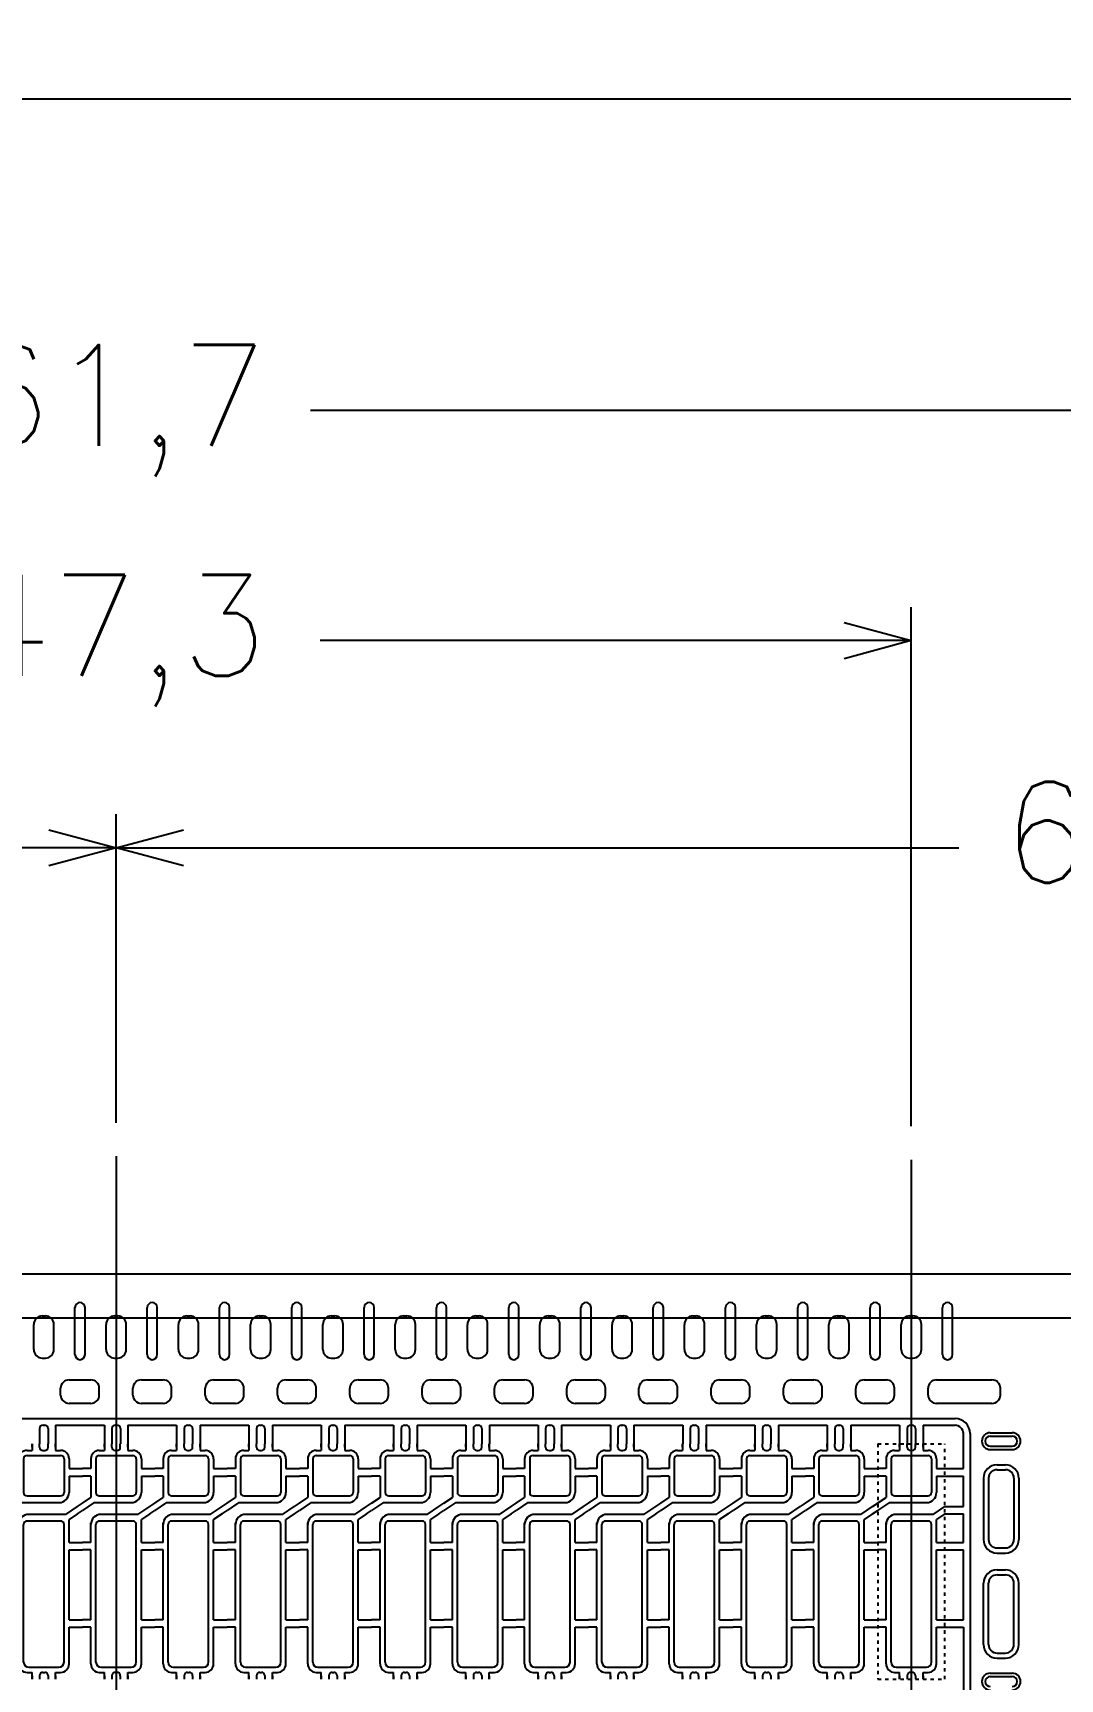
# Model space of a CAD drawing. Header units: millimetres. Extents: x -969 to -640, y 747 to 954.
# Drawn here: x -751.57 to -721.02, y 905.07 to 954.03 of the extents above; entities that cross this region are included whole.
import ezdxf

# ---------------------------------------------------------------- set-up
doc = ezdxf.new("R2010")
doc.units = ezdxf.units.MM
doc.header["$PDMODE"] = 3
doc.header["$PDSIZE"] = -1
for name, pattern in [('CENTER', [10.16, 6.35, -1.27, 1.27, -1.27]), ('DOT2', [0.125, 0, -0.125]), ('HIDDEN', [1.905, 1.27, -0.635])]:
    doc.linetypes.add(name, pattern=pattern)
doc.layers.get('DEFPOINTS').update_dxf_attribs({"color": 10})
for name, color, linetype in [('1', 3, 'Continuous'), ('6', 6, 'Continuous'), ('b etching', 1, 'Continuous'), ('CEN', 8, 'CENTER'), ('DIM', 7, 'Continuous'), ('HID', 1, 'HIDDEN')]:
    doc.layers.add(name, color=color, linetype=linetype)
doc.styles.add('SIMPLEX', font='simplex')
doc.styles.get("Standard").update_dxf_attribs({"font": 'txt.shx', "bigfont": 'chineset.shx'})
doc.dimstyles.new('ISO-25', dxfattribs={"dimtxt": 2.5, "dimasz": 2.5, "dimexe": 1.25, "dimexo": 0.625, "dimtad": 1, "dimtxsty": 'Standard', "dimcen": 2.5, "dimadec": 0, "dimazin": 0, "dimtfac": 1, "dimtmove": 0, "dimatfit": 3, "dimfxl": 1, "dimarcsym": 0})

# ---------------------------------------------------------------- blocks, each defined once
blk = doc.blocks.new('_OPEN30')
at = {"color": 0, "linetype": 'ByBlock'}
for p, q in [((-1, 0.268), (0, 0)), ((0, 0), (-1, -0.268)), ((0, 0), (-1, 0))]:
    blk.add_line(p, q, dxfattribs=at)
blk = doc.blocks.new('*D1')
at = {"layer": 'DEFPOINTS', "color": 0, "transparency": 16777216}
for p in [(-656.549, 952.064), (-903.349, 916.616), (-656.549, 916.616)]:
    blk.add_point(p, dxfattribs=at)
at = {"layer": 'DIM', "color": 0, "lineweight": -2, "transparency": 16777216}
for p, q in [((-903.349, 917.616), (-903.349, 953.064)), ((-656.549, 917.616), (-656.549, 953.064)), ((-901.349, 952.064), (-787.449, 952.064)), ((-658.549, 952.064), (-772.449, 952.064))]:
    blk.add_line(p, q, dxfattribs=at)
at = {"layer": 'DIM', "color": 0, "lineweight": -2, "transparency": 16777216, "xscale": 2, "yscale": 2, "zscale": 2, "rotation": 180}
blk.add_blockref('_OPEN30', (-903.349, 952.064), dxfattribs=at)
at = {"layer": 'DIM', "color": 0, "lineweight": -2, "transparency": 16777216, "xscale": 2, "yscale": 2, "zscale": 2}
blk.add_blockref('_OPEN30', (-656.549, 952.064), dxfattribs=at)
at = {"layer": 'DIM', "color": 0, "transparency": 16777216, "insert": (-779.949, 952.064), "char_height": 3, "attachment_point": 5, "style": 'SIMPLEX'}
blk.add_mtext('246,8', dxfattribs=at)
blk = doc.blocks.new('*D25')
at = {"layer": 'DEFPOINTS', "color": 0, "transparency": 16777216}
for p in [(-725.449, 935.955), (-772.749, 920.516), (-725.449, 920.516)]:
    blk.add_point(p, dxfattribs=at)
at = {"layer": 'DIM', "color": 0, "lineweight": -2, "transparency": 16777216}
for p, q in [((-772.749, 921.516), (-772.749, 936.955)), ((-725.449, 921.516), (-725.449, 936.955)), ((-770.749, 935.955), (-755.17, 935.955)), ((-727.449, 935.955), (-743.027, 935.955))]:
    blk.add_line(p, q, dxfattribs=at)
at = {"layer": 'DIM', "color": 0, "lineweight": -2, "transparency": 16777216, "xscale": 2, "yscale": 2, "zscale": 2, "rotation": 180}
blk.add_blockref('_OPEN30', (-772.749, 935.955), dxfattribs=at)
at = {"layer": 'DIM', "color": 0, "lineweight": -2, "transparency": 16777216, "xscale": 2, "yscale": 2, "zscale": 2}
blk.add_blockref('_OPEN30', (-725.449, 935.955), dxfattribs=at)
at = {"layer": 'DIM', "color": 0, "transparency": 16777216, "insert": (-749.099, 935.955), "char_height": 3, "attachment_point": 5, "style": 'SIMPLEX'}
blk.add_mtext('47,3', dxfattribs=at)
blk = doc.blocks.new('*D29')
at = {"layer": 'DEFPOINTS', "color": 0, "transparency": 16777216}
for p in [(-718.249, 942.797), (-779.949, 920.116), (-718.249, 920.116)]:
    blk.add_point(p, dxfattribs=at)
at = {"layer": 'DIM', "color": 0, "lineweight": -2, "transparency": 16777216}
for p, q in [((-779.949, 921.116), (-779.949, 943.797)), ((-718.249, 921.116), (-718.249, 943.797)), ((-777.949, 942.797), (-754.884, 942.797)), ((-720.249, 942.797), (-743.313, 942.797))]:
    blk.add_line(p, q, dxfattribs=at)
at = {"layer": 'DIM', "color": 0, "lineweight": -2, "transparency": 16777216, "xscale": 2, "yscale": 2, "zscale": 2, "rotation": 180}
blk.add_blockref('_OPEN30', (-779.949, 942.797), dxfattribs=at)
at = {"layer": 'DIM', "color": 0, "lineweight": -2, "transparency": 16777216, "xscale": 2, "yscale": 2, "zscale": 2}
blk.add_blockref('_OPEN30', (-718.249, 942.797), dxfattribs=at)
at = {"layer": 'DIM', "color": 0, "transparency": 16777216, "insert": (-749.099, 942.797), "char_height": 3, "attachment_point": 5, "style": 'SIMPLEX'}
blk.add_mtext('61,7', dxfattribs=at)
blk = doc.blocks.new('*D36')
at = {"layer": 'DEFPOINTS', "color": 0, "transparency": 16777216}
for p in [(-749.099, 929.794), (-810.799, 920.616), (-749.099, 920.616)]:
    blk.add_point(p, dxfattribs=at)
at = {"layer": 'DIM', "color": 0, "lineweight": -2, "transparency": 16777216}
for p, q in [((-810.799, 921.616), (-810.799, 930.794)), ((-749.099, 921.616), (-749.099, 930.794)), ((-808.799, 929.794), (-785.734, 929.794)), ((-751.099, 929.794), (-774.163, 929.794))]:
    blk.add_line(p, q, dxfattribs=at)
at = {"layer": 'DIM', "color": 0, "lineweight": -2, "transparency": 16777216, "xscale": 2, "yscale": 2, "zscale": 2, "rotation": 180}
blk.add_blockref('_OPEN30', (-810.799, 929.794), dxfattribs=at)
at = {"layer": 'DIM', "color": 0, "lineweight": -2, "transparency": 16777216, "xscale": 2, "yscale": 2, "zscale": 2}
blk.add_blockref('_OPEN30', (-749.099, 929.794), dxfattribs=at)
at = {"layer": 'DIM', "color": 0, "transparency": 16777216, "insert": (-779.949, 929.794), "char_height": 3, "attachment_point": 5, "style": 'SIMPLEX'}
blk.add_mtext('61,7', dxfattribs=at)
blk = doc.blocks.new('*D37')
at = {"layer": 'DEFPOINTS', "color": 0, "transparency": 16777216}
for p in [(-687.399, 929.794), (-749.099, 920.616), (-687.399, 920.616)]:
    blk.add_point(p, dxfattribs=at)
at = {"layer": 'DIM', "color": 0, "lineweight": -2, "transparency": 16777216}
for p, q in [((-749.099, 921.616), (-749.099, 930.794)), ((-687.399, 921.616), (-687.399, 930.794)), ((-747.099, 929.794), (-724.034, 929.794)), ((-689.399, 929.794), (-712.463, 929.794))]:
    blk.add_line(p, q, dxfattribs=at)
at = {"layer": 'DIM', "color": 0, "lineweight": -2, "transparency": 16777216, "xscale": 2, "yscale": 2, "zscale": 2, "rotation": 180}
blk.add_blockref('_OPEN30', (-749.099, 929.794), dxfattribs=at)
at = {"layer": 'DIM', "color": 0, "lineweight": -2, "transparency": 16777216, "xscale": 2, "yscale": 2, "zscale": 2}
blk.add_blockref('_OPEN30', (-687.399, 929.794), dxfattribs=at)
at = {"layer": 'DIM', "color": 0, "transparency": 16777216, "insert": (-718.249, 929.794), "char_height": 3, "attachment_point": 5, "style": 'SIMPLEX'}
blk.add_mtext('61,7', dxfattribs=at)
blk = doc.blocks.new('e1')
at = {"layer": '1', "linetype": 'ByBlock'}
for p, q in [((-947.208, 906.381), (-947.058, 906.381)), ((-946.833, 906.481), (-946.833, 906.581)), ((-946.733, 906.381), (-946.683, 906.381)), ((-946.583, 906.481), (-946.583, 906.581)), ((-947.708, 904.814), (-947.458, 904.981)), ((-947.358, 904.831), (-947.708, 904.597)), ((-946.058, 904.481), (-945.708, 904.714)), ((-945.708, 904.497), (-945.958, 904.331)), ((-947.208, 899.781), (-947.058, 899.781)), ((-946.833, 899.681), (-946.833, 899.581)), ((-946.733, 899.781), (-946.683, 899.781)), ((-946.583, 899.681), (-946.583, 899.581))]:
    blk.add_line(p, q, dxfattribs=at)
at = {"layer": '1'}
for p, q in [((-947.058, 906.581), (-947.058, 906.481)), ((-947.058, 906.481), (-947.058, 906.581)), ((-947.058, 906.581), (-947.058, 906.381)), ((-946.358, 906.581), (-946.358, 906.481)), ((-946.358, 906.481), (-946.358, 906.581)), ((-946.358, 906.581), (-946.358, 906.381)), ((-946.358, 906.381), (-946.208, 906.381)), ((-947.458, 906.131), (-947.458, 905.841)), ((-945.958, 906.131), (-945.958, 905.841)), ((-947.458, 905.841), (-947.708, 905.841)), ((-947.458, 905.621), (-947.708, 905.621)), ((-947.458, 905.621), (-947.458, 904.981)), ((-945.958, 905.841), (-945.708, 905.841)), ((-945.958, 905.621), (-945.958, 905.131)), ((-945.958, 905.621), (-945.708, 905.621)), ((-947.358, 904.831), (-946.258, 904.831)), ((-946.058, 904.481), (-947.158, 904.481)), ((-947.458, 903.641), (-947.458, 904.231)), ((-945.958, 903.641), (-945.958, 904.331)), ((-947.458, 903.641), (-947.708, 903.641)), ((-947.458, 903.421), (-947.708, 903.421)), ((-947.458, 901.341), (-947.458, 903.421)), ((-945.958, 903.641), (-945.708, 903.641)), ((-945.958, 901.341), (-945.958, 903.421)), ((-945.958, 903.421), (-945.708, 903.421)), ((-947.458, 901.341), (-947.708, 901.341)), ((-947.458, 901.121), (-947.708, 901.121)), ((-947.458, 900.031), (-947.458, 901.121)), ((-945.958, 901.341), (-945.708, 901.341)), ((-945.958, 900.031), (-945.958, 901.121)), ((-945.958, 901.121), (-945.708, 901.121)), ((-947.058, 899.581), (-947.058, 899.781)), ((-947.058, 899.581), (-947.058, 899.681)), ((-947.058, 899.681), (-947.058, 899.581)), ((-946.358, 899.781), (-946.208, 899.781)), ((-946.358, 899.581), (-946.358, 899.781)), ((-946.358, 899.581), (-946.358, 899.681)), ((-946.358, 899.681), (-946.358, 899.581))]:
    blk.add_line(p, q, dxfattribs=at)
for centre, radius, start, end in [((-947.208, 906.131), 0.25, 90, 180), ((-946.208, 906.131), 0.25, 0, 90), ((-946.258, 905.131), 0.3, 270, 0), ((-947.158, 904.181), 0.3, 90, 180), ((-947.208, 900.031), 0.25, 180, 270), ((-946.208, 900.031), 0.25, 270, 0)]:
    blk.add_arc(centre, radius, start, end, dxfattribs=at)
at = {"layer": '1', "linetype": 'ByBlock'}
for centre, start, end in [((-946.733, 906.481), 180, 270), ((-946.683, 906.481), 270, 0), ((-946.733, 899.681), 90, 180), ((-946.683, 899.681), 0, 90)]:
    blk.add_arc(centre, 0.1, start, end, dxfattribs=at)
blk = doc.blocks.new('e2')
at = {"layer": 'b etching', "linetype": 'ByBlock'}
for p, q in [((-947.308, 906.131), (-947.308, 905.131)), ((-947.208, 906.231), (-946.208, 906.231)), ((-946.108, 906.131), (-946.108, 905.131)), ((-947.208, 905.031), (-946.208, 905.031)), ((-947.308, 900.081), (-947.308, 904.181)), ((-946.208, 904.281), (-947.208, 904.281)), ((-946.108, 900.081), (-946.108, 904.181)), ((-947.158, 899.931), (-946.258, 899.931))]:
    blk.add_line(p, q, dxfattribs=at)
for centre, radius, start, end in [((-947.208, 906.131), 0.1, 90, 180), ((-946.208, 906.131), 0.1, 360, 90), ((-947.208, 905.131), 0.1, 180, 270), ((-946.208, 905.131), 0.1, 270, 360), ((-947.208, 904.181), 0.1, 90, 180), ((-946.208, 904.181), 0.1, 0, 90), ((-947.158, 900.081), 0.15, 180, 270), ((-946.258, 900.081), 0.15, 270, 0)]:
    blk.add_arc(centre, radius, start, end, dxfattribs=at)

msp = doc.modelspace()

# ---------------------------------------------------------------- linework, layer by layer
at = {"layer": '1', "linetype": 'ByBlock'}
for p, q in [((-778.9486804, 917.11640189), (-749.0986804, 917.11640189)), ((-749.0986804, 917.11640189), (-719.2486804, 917.11640189)), ((-750.7486804, 913.51640189), (-750.7486804, 913.71640189)), ((-749.5986804, 913.51640189), (-749.5986804, 913.71640189)), ((-748.5986804, 913.51640189), (-748.5986804, 913.71640189)), ((-747.4486804, 913.51640189), (-747.4486804, 913.71640189)), ((-746.4486804, 913.51640189), (-746.4486804, 913.71640189)), ((-745.2986804, 913.51640189), (-745.2986804, 913.71640189)), ((-744.2986804, 913.51640189), (-744.2986804, 913.71640189)), ((-743.1486804, 913.51640189), (-743.1486804, 913.71640189)), ((-742.1486804, 913.51640189), (-742.1486804, 913.71640189)), ((-740.9986804, 913.51640189), (-740.9986804, 913.71640189)), ((-739.9986804, 913.51640189), (-739.9986804, 913.71640189)), ((-738.8486804, 913.51640189), (-738.8486804, 913.71640189)), ((-737.8486804, 913.51640189), (-737.8486804, 913.71640189)), ((-736.6986804, 913.51640189), (-736.6986804, 913.71640189)), ((-735.6986804, 913.51640189), (-735.6986804, 913.71640189)), ((-734.5486804, 913.51640189), (-734.5486804, 913.71640189)), ((-733.5486804, 913.51640189), (-733.5486804, 913.71640189)), ((-732.3986804, 913.51640189), (-732.3986804, 913.71640189)), ((-731.3986804, 913.51640189), (-731.3986804, 913.71640189)), ((-730.2486804, 913.51640189), (-730.2486804, 913.71640189)), ((-729.2486804, 913.51640189), (-729.2486804, 913.71640189)), ((-728.0986804, 913.51640189), (-728.0986804, 913.71640189)), ((-727.0986804, 913.51640189), (-727.0986804, 913.71640189)), ((-725.9486804, 913.51640189), (-725.9486804, 913.71640189)), ((-724.9486804, 913.51640189), (-724.9486804, 913.71640189)), ((-722.7986804, 913.51640189), (-722.7986804, 913.71640189)), ((-749.8486804, 913.26640189), (-750.4986804, 913.26640189)), ((-747.6986804, 913.26640189), (-748.3486804, 913.26640189)), ((-745.5486804, 913.26640189), (-746.1986804, 913.26640189)), ((-743.3986804, 913.26640189), (-744.0486804, 913.26640189)), ((-741.2486804, 913.26640189), (-741.8986804, 913.26640189)), ((-739.0986804, 913.26640189), (-739.7486804, 913.26640189)), ((-736.9486804, 913.26640189), (-737.5986804, 913.26640189)), ((-734.7986804, 913.26640189), (-735.4486804, 913.26640189)), ((-732.6486804, 913.26640189), (-733.2986804, 913.26640189)), ((-730.4986804, 913.26640189), (-731.1486804, 913.26640189)), ((-728.3486804, 913.26640189), (-728.9986804, 913.26640189)), ((-726.1986804, 913.26640189), (-726.8486804, 913.26640189)), ((-723.0486804, 913.26640189), (-724.6986804, 913.26640189)), ((-751.3736804, 912.51640189), (-751.3736804, 912.06640189)), ((-751.2736804, 912.61640189), (-751.2236804, 912.61640189)), ((-751.1236804, 912.51640189), (-751.1236804, 912.06640189)), ((-750.8986804, 912.61640189), (-749.4486804, 912.61640189)), ((-750.8986804, 912.61640189), (-750.8986804, 912.06640189)), ((-749.4486804, 912.61640189), (-749.4486804, 912.06640189)), ((-749.2236804, 912.51640189), (-749.2236804, 912.06640189)), ((-749.1236804, 912.61640189), (-749.0736804, 912.61640189)), ((-748.9736804, 912.51640189), (-748.9736804, 912.06640189)), ((-748.7486804, 912.61640189), (-747.2986804, 912.61640189)), ((-748.7486804, 912.61640189), (-748.7486804, 912.06640189)), ((-747.2986804, 912.61640189), (-747.2986804, 912.06640189)), ((-747.0736804, 912.51640189), (-747.0736804, 912.06640189)), ((-746.9736804, 912.61640189), (-746.9236804, 912.61640189)), ((-746.8236804, 912.51640189), (-746.8236804, 912.06640189)), ((-746.5986804, 912.61640189), (-745.1486804, 912.61640189)), ((-746.5986804, 912.61640189), (-746.5986804, 912.06640189)), ((-745.1486804, 912.61640189), (-745.1486804, 912.06640189)), ((-744.9236804, 912.51640189), (-744.9236804, 912.06640189)), ((-744.8236804, 912.61640189), (-744.7736804, 912.61640189)), ((-744.6736804, 912.51640189), (-744.6736804, 912.06640189)), ((-744.4486804, 912.61640189), (-742.9986804, 912.61640189)), ((-744.4486804, 912.61640189), (-744.4486804, 912.06640189)), ((-742.9986804, 912.61640189), (-742.9986804, 912.06640189)), ((-742.7736804, 912.51640189), (-742.7736804, 912.06640189)), ((-742.6736804, 912.61640189), (-742.6236804, 912.61640189)), ((-742.5236804, 912.51640189), (-742.5236804, 912.06640189)), ((-742.2986804, 912.61640189), (-740.8486804, 912.61640189)), ((-742.2986804, 912.61640189), (-742.2986804, 912.06640189)), ((-740.8486804, 912.61640189), (-740.8486804, 912.06640189)), ((-740.6236804, 912.51640189), (-740.6236804, 912.06640189)), ((-740.5236804, 912.61640189), (-740.4736804, 912.61640189)), ((-740.3736804, 912.51640189), (-740.3736804, 912.06640189)), ((-740.1486804, 912.61640189), (-738.6986804, 912.61640189)), ((-740.1486804, 912.61640189), (-740.1486804, 912.06640189)), ((-738.6986804, 912.61640189), (-738.6986804, 912.06640189)), ((-738.4736804, 912.51640189), (-738.4736804, 912.06640189)), ((-738.3736804, 912.61640189), (-738.3236804, 912.61640189)), ((-738.2236804, 912.51640189), (-738.2236804, 912.06640189)), ((-737.9986804, 912.61640189), (-736.5486804, 912.61640189)), ((-737.9986804, 912.61640189), (-737.9986804, 912.06640189)), ((-736.5486804, 912.61640189), (-736.5486804, 912.06640189)), ((-736.3236804, 912.51640189), (-736.3236804, 912.06640189)), ((-736.2236804, 912.61640189), (-736.1736804, 912.61640189)), ((-736.0736804, 912.51640189), (-736.0736804, 912.06640189)), ((-735.8486804, 912.61640189), (-734.3986804, 912.61640189)), ((-735.8486804, 912.61640189), (-735.8486804, 912.06640189)), ((-734.3986804, 912.61640189), (-734.3986804, 912.06640189)), ((-734.1736804, 912.51640189), (-734.1736804, 912.06640189)), ((-734.0736804, 912.61640189), (-734.0236804, 912.61640189)), ((-733.9236804, 912.51640189), (-733.9236804, 912.06640189)), ((-733.6986804, 912.61640189), (-732.2486804, 912.61640189)), ((-733.6986804, 912.61640189), (-733.6986804, 912.06640189)), ((-732.2486804, 912.61640189), (-732.2486804, 912.06640189)), ((-732.0236804, 912.51640189), (-732.0236804, 912.06640189)), ((-731.9236804, 912.61640189), (-731.8736804, 912.61640189)), ((-731.7736804, 912.51640189), (-731.7736804, 912.06640189)), ((-731.5486804, 912.61640189), (-730.0986804, 912.61640189)), ((-731.5486804, 912.61640189), (-731.5486804, 912.06640189)), ((-730.0986804, 912.61640189), (-730.0986804, 912.06640189)), ((-729.8736804, 912.51640189), (-729.8736804, 912.06640189)), ((-729.7736804, 912.61640189), (-729.7236804, 912.61640189)), ((-729.6236804, 912.51640189), (-729.6236804, 912.06640189)), ((-729.3986804, 912.61640189), (-727.9486804, 912.61640189)), ((-729.3986804, 912.61640189), (-729.3986804, 912.06640189)), ((-727.9486804, 912.61640189), (-727.9486804, 912.06640189)), ((-727.7236804, 912.51640189), (-727.7236804, 912.06640189)), ((-727.6236804, 912.61640189), (-727.5736804, 912.61640189)), ((-727.4736804, 912.51640189), (-727.4736804, 912.06640189)), ((-727.2486804, 912.61640189), (-725.7986804, 912.61640189)), ((-727.2486804, 912.61640189), (-727.2486804, 912.06640189)), ((-725.7986804, 912.61640189), (-725.7986804, 912.06640189)), ((-725.5736804, 912.51640189), (-725.5736804, 912.06640189)), ((-725.4736804, 912.61640189), (-725.4236804, 912.61640189)), ((-725.3236804, 912.51640189), (-725.3236804, 912.06640189)), ((-725.0986804, 912.61640189), (-724.1486804, 912.61640189)), ((-725.0986804, 912.61640189), (-725.0986804, 912.06640189)), ((-723.8986804, 911.32640189), (-723.8986804, 912.36640189)), ((-750.2486804, 911.32640189), (-750.0986804, 911.32640189)), ((-748.0986804, 911.32640189), (-747.9486804, 911.32640189)), ((-745.9486804, 911.32640189), (-745.7986804, 911.32640189)), ((-743.7986804, 911.32640189), (-743.6486804, 911.32640189)), ((-741.6486804, 911.32640189), (-741.4986804, 911.32640189)), ((-739.4986804, 911.32640189), (-739.3486804, 911.32640189)), ((-737.3486804, 911.32640189), (-737.1986804, 911.32640189)), ((-735.1986804, 911.32640189), (-735.0486804, 911.32640189)), ((-733.0486804, 911.32640189), (-732.8986804, 911.32640189)), ((-730.8986804, 911.32640189), (-730.7486804, 911.32640189)), ((-728.7486804, 911.32640189), (-728.5986804, 911.32640189)), ((-726.5986804, 911.32640189), (-726.4486804, 911.32640189)), ((-724.4486804, 911.32640189), (-723.8986804, 911.32640189)), ((-750.2486804, 911.10640189), (-750.0986804, 911.10640189)), ((-748.0986804, 911.10640189), (-747.9486804, 911.10640189)), ((-745.9486804, 911.10640189), (-745.7986804, 911.10640189)), ((-743.7986804, 911.10640189), (-743.6486804, 911.10640189)), ((-741.6486804, 911.10640189), (-741.4986804, 911.10640189)), ((-739.4986804, 911.10640189), (-739.3486804, 911.10640189)), ((-737.3486804, 911.10640189), (-737.1986804, 911.10640189)), ((-735.1986804, 911.10640189), (-735.0486804, 911.10640189)), ((-733.0486804, 911.10640189), (-732.8986804, 911.10640189)), ((-730.8986804, 911.10640189), (-730.7486804, 911.10640189)), ((-728.7486804, 911.10640189), (-728.5986804, 911.10640189)), ((-726.5986804, 911.10640189), (-726.4486804, 911.10640189)), ((-724.4486804, 911.10640189), (-723.8986804, 911.10640189)), ((-723.8986804, 910.19973522), (-723.8986804, 911.10640189)), ((-750.2486804, 910.19973522), (-750.0986804, 910.29973522)), ((-748.0986804, 910.19973522), (-747.9486804, 910.29973522)), ((-745.9486804, 910.19973522), (-745.7986804, 910.29973522)), ((-743.7986804, 910.19973522), (-743.6486804, 910.29973522)), ((-741.6486804, 910.19973522), (-741.4986804, 910.29973522)), ((-739.4986804, 910.19973522), (-739.3486804, 910.29973522)), ((-737.3486804, 910.19973522), (-737.1986804, 910.29973522)), ((-735.1986804, 910.19973522), (-735.0486804, 910.29973522)), ((-733.0486804, 910.19973522), (-732.8986804, 910.29973522)), ((-730.8986804, 910.19973522), (-730.7486804, 910.29973522)), ((-728.7486804, 910.19973522), (-728.5986804, 910.29973522)), ((-726.5986804, 910.19973522), (-726.4486804, 910.29973522)), ((-750.2486804, 909.98306855), (-750.0986804, 910.08306855)), ((-748.0986804, 909.98306855), (-747.9486804, 910.08306855)), ((-745.9486804, 909.98306855), (-745.7986804, 910.08306855)), ((-743.7986804, 909.98306855), (-743.6486804, 910.08306855)), ((-741.6486804, 909.98306855), (-741.4986804, 910.08306855)), ((-739.4986804, 909.98306855), (-739.3486804, 910.08306855)), ((-737.3486804, 909.98306855), (-737.1986804, 910.08306855)), ((-735.1986804, 909.98306855), (-735.0486804, 910.08306855)), ((-733.0486804, 909.98306855), (-732.8986804, 910.08306855)), ((-730.8986804, 909.98306855), (-730.7486804, 910.08306855)), ((-728.7486804, 909.98306855), (-728.5986804, 910.08306855)), ((-726.5986804, 909.98306855), (-726.4486804, 910.08306855)), ((-724.4486804, 910.19973522), (-723.8986804, 910.19973522)), ((-724.4486804, 909.98306855), (-723.8986804, 909.98306855)), ((-723.8986804, 909.12640189), (-723.8986804, 909.98306855)), ((-750.2486804, 909.12640189), (-750.0986804, 909.12640189)), ((-750.2486804, 908.90640189), (-750.0986804, 908.90640189)), ((-748.0986804, 909.12640189), (-747.9486804, 909.12640189)), ((-748.0986804, 908.90640189), (-747.9486804, 908.90640189)), ((-745.9486804, 909.12640189), (-745.7986804, 909.12640189)), ((-745.9486804, 908.90640189), (-745.7986804, 908.90640189)), ((-743.7986804, 909.12640189), (-743.6486804, 909.12640189)), ((-743.7986804, 908.90640189), (-743.6486804, 908.90640189)), ((-741.6486804, 909.12640189), (-741.4986804, 909.12640189)), ((-741.6486804, 908.90640189), (-741.4986804, 908.90640189)), ((-739.4986804, 909.12640189), (-739.3486804, 909.12640189)), ((-739.4986804, 908.90640189), (-739.3486804, 908.90640189)), ((-737.3486804, 909.12640189), (-737.1986804, 909.12640189)), ((-737.3486804, 908.90640189), (-737.1986804, 908.90640189)), ((-735.1986804, 909.12640189), (-735.0486804, 909.12640189)), ((-735.1986804, 908.90640189), (-735.0486804, 908.90640189)), ((-733.0486804, 909.12640189), (-732.8986804, 909.12640189)), ((-733.0486804, 908.90640189), (-732.8986804, 908.90640189)), ((-730.8986804, 909.12640189), (-730.7486804, 909.12640189)), ((-730.8986804, 908.90640189), (-730.7486804, 908.90640189)), ((-728.7486804, 909.12640189), (-728.5986804, 909.12640189)), ((-728.7486804, 908.90640189), (-728.5986804, 908.90640189)), ((-726.5986804, 909.12640189), (-726.4486804, 909.12640189)), ((-726.5986804, 908.90640189), (-726.4486804, 908.90640189)), ((-724.4486804, 909.12640189), (-723.8986804, 909.12640189)), ((-724.4486804, 908.90640189), (-723.8986804, 908.90640189)), ((-723.8986804, 906.82640189), (-723.8986804, 908.90640189)), ((-750.2486804, 906.82640189), (-750.0986804, 906.82640189)), ((-750.2486804, 906.60640189), (-750.0986804, 906.60640189)), ((-748.0986804, 906.82640189), (-747.9486804, 906.82640189)), ((-748.0986804, 906.60640189), (-747.9486804, 906.60640189)), ((-745.9486804, 906.82640189), (-745.7986804, 906.82640189)), ((-745.9486804, 906.60640189), (-745.7986804, 906.60640189)), ((-743.7986804, 906.82640189), (-743.6486804, 906.82640189)), ((-743.7986804, 906.60640189), (-743.6486804, 906.60640189)), ((-741.6486804, 906.82640189), (-741.4986804, 906.82640189)), ((-741.6486804, 906.60640189), (-741.4986804, 906.60640189)), ((-739.4986804, 906.82640189), (-739.3486804, 906.82640189)), ((-739.4986804, 906.60640189), (-739.3486804, 906.60640189)), ((-737.3486804, 906.82640189), (-737.1986804, 906.82640189)), ((-737.3486804, 906.60640189), (-737.1986804, 906.60640189)), ((-735.1986804, 906.82640189), (-735.0486804, 906.82640189)), ((-735.1986804, 906.60640189), (-735.0486804, 906.60640189)), ((-733.0486804, 906.82640189), (-732.8986804, 906.82640189)), ((-733.0486804, 906.60640189), (-732.8986804, 906.60640189)), ((-730.8986804, 906.82640189), (-730.7486804, 906.82640189)), ((-730.8986804, 906.60640189), (-730.7486804, 906.60640189)), ((-728.7486804, 906.82640189), (-728.5986804, 906.82640189)), ((-728.7486804, 906.60640189), (-728.5986804, 906.60640189)), ((-726.5986804, 906.82640189), (-726.4486804, 906.82640189)), ((-726.5986804, 906.60640189), (-726.4486804, 906.60640189)), ((-724.4486804, 906.82640189), (-723.8986804, 906.82640189)), ((-724.4486804, 906.60640189), (-723.8986804, 906.60640189)), ((-723.8986804, 906.60640189), (-723.8986804, 904.17640189))]:
    msp.add_line(p, q, dxfattribs=at)
at = {"layer": '1'}
for p, q in [((-751.2986804, 915.86640189), (-751.1986804, 915.86640189)), ((-750.3236804, 914.71640189), (-750.3236804, 916.11640189)), ((-750.3236804, 914.71640189), (-750.3236804, 916.11640189)), ((-750.0236804, 914.71640189), (-750.0236804, 916.11640189)), ((-750.0236804, 914.71640189), (-750.0236804, 916.11640189)), ((-749.1486804, 915.86640189), (-749.0486804, 915.86640189)), ((-748.1736804, 914.71640189), (-748.1736804, 916.11640189)), ((-748.1736804, 914.71640189), (-748.1736804, 916.11640189)), ((-747.8736804, 914.71640189), (-747.8736804, 916.11640189)), ((-747.8736804, 914.71640189), (-747.8736804, 916.11640189)), ((-746.9986804, 915.86640189), (-746.8986804, 915.86640189)), ((-746.0236804, 914.71640189), (-746.0236804, 916.11640189)), ((-746.0236804, 914.71640189), (-746.0236804, 916.11640189)), ((-745.7236804, 914.71640189), (-745.7236804, 916.11640189)), ((-745.7236804, 914.71640189), (-745.7236804, 916.11640189)), ((-744.8486804, 915.86640189), (-744.7486804, 915.86640189)), ((-743.8736804, 914.71640189), (-743.8736804, 916.11640189)), ((-743.8736804, 914.71640189), (-743.8736804, 916.11640189)), ((-743.5736804, 914.71640189), (-743.5736804, 916.11640189)), ((-743.5736804, 914.71640189), (-743.5736804, 916.11640189)), ((-742.6986804, 915.86640189), (-742.5986804, 915.86640189)), ((-741.7236804, 914.71640189), (-741.7236804, 916.11640189)), ((-741.7236804, 914.71640189), (-741.7236804, 916.11640189)), ((-741.4236804, 914.71640189), (-741.4236804, 916.11640189)), ((-741.4236804, 914.71640189), (-741.4236804, 916.11640189)), ((-740.5486804, 915.86640189), (-740.4486804, 915.86640189)), ((-739.5736804, 914.71640189), (-739.5736804, 916.11640189)), ((-739.5736804, 914.71640189), (-739.5736804, 916.11640189)), ((-739.2736804, 914.71640189), (-739.2736804, 916.11640189)), ((-739.2736804, 914.71640189), (-739.2736804, 916.11640189)), ((-738.3986804, 915.86640189), (-738.2986804, 915.86640189)), ((-737.4236804, 914.71640189), (-737.4236804, 916.11640189)), ((-737.4236804, 914.71640189), (-737.4236804, 916.11640189)), ((-737.1236804, 914.71640189), (-737.1236804, 916.11640189)), ((-737.1236804, 914.71640189), (-737.1236804, 916.11640189)), ((-736.2486804, 915.86640189), (-736.1486804, 915.86640189)), ((-735.2736804, 914.71640189), (-735.2736804, 916.11640189)), ((-735.2736804, 914.71640189), (-735.2736804, 916.11640189)), ((-734.9736804, 914.71640189), (-734.9736804, 916.11640189)), ((-734.9736804, 914.71640189), (-734.9736804, 916.11640189)), ((-734.0986804, 915.86640189), (-733.9986804, 915.86640189)), ((-733.1236804, 914.71640189), (-733.1236804, 916.11640189)), ((-733.1236804, 914.71640189), (-733.1236804, 916.11640189)), ((-732.8236804, 914.71640189), (-732.8236804, 916.11640189)), ((-732.8236804, 914.71640189), (-732.8236804, 916.11640189)), ((-731.9486804, 915.86640189), (-731.8486804, 915.86640189)), ((-730.9736804, 914.71640189), (-730.9736804, 916.11640189)), ((-730.9736804, 914.71640189), (-730.9736804, 916.11640189)), ((-730.6736804, 914.71640189), (-730.6736804, 916.11640189)), ((-730.6736804, 914.71640189), (-730.6736804, 916.11640189)), ((-729.7986804, 915.86640189), (-729.6986804, 915.86640189)), ((-728.8236804, 914.71640189), (-728.8236804, 916.11640189)), ((-728.8236804, 914.71640189), (-728.8236804, 916.11640189)), ((-728.5236804, 914.71640189), (-728.5236804, 916.11640189)), ((-728.5236804, 914.71640189), (-728.5236804, 916.11640189)), ((-727.6486804, 915.86640189), (-727.5486804, 915.86640189)), ((-726.6736804, 914.71640189), (-726.6736804, 916.11640189)), ((-726.6736804, 914.71640189), (-726.6736804, 916.11640189)), ((-726.3736804, 914.71640189), (-726.3736804, 916.11640189)), ((-726.3736804, 914.71640189), (-726.3736804, 916.11640189)), ((-725.4986804, 915.86640189), (-725.3986804, 915.86640189)), ((-724.5236804, 914.71640189), (-724.5236804, 916.11640189)), ((-724.5236804, 914.71640189), (-724.5236804, 916.11640189)), ((-724.2236804, 914.71640189), (-724.2236804, 916.11640189)), ((-724.2236804, 914.71640189), (-724.2236804, 916.11640189)), ((-751.5486804, 914.86640189), (-751.5486804, 915.61640189)), ((-750.9486804, 914.86640189), (-750.9486804, 915.61640189)), ((-749.3986804, 914.86640189), (-749.3986804, 915.61640189)), ((-748.7986804, 914.86640189), (-748.7986804, 915.61640189)), ((-747.2486804, 914.86640189), (-747.2486804, 915.61640189)), ((-746.6486804, 914.86640189), (-746.6486804, 915.61640189)), ((-745.0986804, 914.86640189), (-745.0986804, 915.61640189)), ((-744.4986804, 914.86640189), (-744.4986804, 915.61640189)), ((-742.9486804, 914.86640189), (-742.9486804, 915.61640189)), ((-742.3486804, 914.86640189), (-742.3486804, 915.61640189)), ((-740.7986804, 914.86640189), (-740.7986804, 915.61640189)), ((-740.1986804, 914.86640189), (-740.1986804, 915.61640189)), ((-738.6486804, 914.86640189), (-738.6486804, 915.61640189)), ((-738.0486804, 914.86640189), (-738.0486804, 915.61640189)), ((-736.4986804, 914.86640189), (-736.4986804, 915.61640189)), ((-735.8986804, 914.86640189), (-735.8986804, 915.61640189)), ((-734.3486804, 914.86640189), (-734.3486804, 915.61640189)), ((-733.7486804, 914.86640189), (-733.7486804, 915.61640189)), ((-732.1986804, 914.86640189), (-732.1986804, 915.61640189)), ((-731.5986804, 914.86640189), (-731.5986804, 915.61640189)), ((-730.0486804, 914.86640189), (-730.0486804, 915.61640189)), ((-729.4486804, 914.86640189), (-729.4486804, 915.61640189)), ((-727.8986804, 914.86640189), (-727.8986804, 915.61640189)), ((-727.2986804, 914.86640189), (-727.2986804, 915.61640189)), ((-725.7486804, 914.86640189), (-725.7486804, 915.61640189)), ((-725.1486804, 914.86640189), (-725.1486804, 915.61640189)), ((-751.2986804, 914.61640189), (-751.1986804, 914.61640189)), ((-749.1486804, 914.61640189), (-749.0486804, 914.61640189)), ((-746.9986804, 914.61640189), (-746.8986804, 914.61640189)), ((-744.8486804, 914.61640189), (-744.7486804, 914.61640189)), ((-742.6986804, 914.61640189), (-742.5986804, 914.61640189)), ((-740.5486804, 914.61640189), (-740.4486804, 914.61640189)), ((-738.3986804, 914.61640189), (-738.2986804, 914.61640189)), ((-736.2486804, 914.61640189), (-736.1486804, 914.61640189)), ((-734.0986804, 914.61640189), (-733.9986804, 914.61640189)), ((-731.9486804, 914.61640189), (-731.8486804, 914.61640189)), ((-729.7986804, 914.61640189), (-729.6986804, 914.61640189)), ((-727.6486804, 914.61640189), (-727.5486804, 914.61640189)), ((-725.4986804, 914.61640189), (-725.3986804, 914.61640189)), ((-750.4986804, 913.96640189), (-749.8486804, 913.96640189)), ((-748.3486804, 913.96640189), (-747.6986804, 913.96640189)), ((-746.1986804, 913.96640189), (-745.5486804, 913.96640189)), ((-744.0486804, 913.96640189), (-743.3986804, 913.96640189)), ((-741.8986804, 913.96640189), (-741.2486804, 913.96640189)), ((-739.7486804, 913.96640189), (-739.0986804, 913.96640189)), ((-737.5986804, 913.96640189), (-736.9486804, 913.96640189)), ((-735.4486804, 913.96640189), (-734.7986804, 913.96640189)), ((-733.2986804, 913.96640189), (-732.6486804, 913.96640189)), ((-731.1486804, 913.96640189), (-730.4986804, 913.96640189)), ((-728.9986804, 913.96640189), (-728.3486804, 913.96640189)), ((-726.8486804, 913.96640189), (-726.1986804, 913.96640189)), ((-724.6986804, 913.96640189), (-723.0486804, 913.96640189)), ((-723.0986804, 912.29140189), (-722.4486804, 912.29140189)), ((-723.0986804, 912.29140189), (-722.4486804, 912.29140189)), ((-723.0986804, 911.99140189), (-722.4486804, 911.99140189)), ((-723.0986804, 911.99140189), (-722.4486804, 911.99140189)), ((-722.8986804, 911.29140189), (-722.6486804, 911.29140189)), ((-723.1486804, 911.04140189), (-723.1486804, 909.21640189)), ((-722.3986804, 911.04140189), (-722.3986804, 909.21640189)), ((-722.8986804, 908.96640189), (-722.6486804, 908.96640189)), ((-723.1486804, 906.09140189), (-723.1486804, 907.91640189)), ((-722.8986804, 908.16640189), (-722.6486804, 908.16640189)), ((-722.3986804, 906.09140189), (-722.3986804, 907.91640189)), ((-722.8986804, 905.84140189), (-722.6486804, 905.84140189)), ((-723.0986804, 905.14140189), (-722.4486804, 905.14140189)), ((-723.0986804, 905.14140189), (-722.4486804, 905.14140189))]:
    msp.add_line(p, q, dxfattribs=at)
for centre, radius, start, end in [((-750.1736804, 916.11640189), 0.15, 0, 180), ((-750.1736804, 916.11640189), 0.15, 0, 180), ((-748.0236804, 916.11640189), 0.15, 0, 180), ((-748.0236804, 916.11640189), 0.15, 0, 180), ((-745.8736804, 916.11640189), 0.15, 0, 180), ((-745.8736804, 916.11640189), 0.15, 0, 180), ((-743.7236804, 916.11640189), 0.15, 0, 180), ((-743.7236804, 916.11640189), 0.15, 0, 180), ((-741.5736804, 916.11640189), 0.15, 0, 180), ((-741.5736804, 916.11640189), 0.15, 0, 180), ((-739.4236804, 916.11640189), 0.15, 0, 180), ((-739.4236804, 916.11640189), 0.15, 0, 180), ((-737.2736804, 916.11640189), 0.15, 0, 180), ((-737.2736804, 916.11640189), 0.15, 0, 180), ((-735.1236804, 916.11640189), 0.15, 0, 180), ((-735.1236804, 916.11640189), 0.15, 0, 180), ((-732.9736804, 916.11640189), 0.15, 0, 180), ((-732.9736804, 916.11640189), 0.15, 0, 180), ((-730.8236804, 916.11640189), 0.15, 0, 180), ((-730.8236804, 916.11640189), 0.15, 0, 180), ((-728.6736804, 916.11640189), 0.15, 0, 180), ((-728.6736804, 916.11640189), 0.15, 0, 180), ((-726.5236804, 916.11640189), 0.15, 0, 180), ((-726.5236804, 916.11640189), 0.15, 0, 180), ((-724.3736804, 916.11640189), 0.15, 0, 180), ((-724.3736804, 916.11640189), 0.15, 0, 180), ((-751.2986804, 915.61640189), 0.25, 90, 180), ((-751.1986804, 915.61640189), 0.25, 0, 90), ((-749.1486804, 915.61640189), 0.25, 90, 180), ((-749.0486804, 915.61640189), 0.25, 0, 90), ((-746.9986804, 915.61640189), 0.25, 90, 180), ((-746.8986804, 915.61640189), 0.25, 0, 90), ((-744.8486804, 915.61640189), 0.25, 90, 180), ((-744.7486804, 915.61640189), 0.25, 0, 90), ((-742.6986804, 915.61640189), 0.25, 90, 180), ((-742.5986804, 915.61640189), 0.25, 0, 90), ((-740.5486804, 915.61640189), 0.25, 90, 180), ((-740.4486804, 915.61640189), 0.25, 0, 90), ((-738.3986804, 915.61640189), 0.25, 90, 180), ((-738.2986804, 915.61640189), 0.25, 0, 90), ((-736.2486804, 915.61640189), 0.25, 90, 180), ((-736.1486804, 915.61640189), 0.25, 0, 90), ((-734.0986804, 915.61640189), 0.25, 90, 180), ((-733.9986804, 915.61640189), 0.25, 0, 90), ((-731.9486804, 915.61640189), 0.25, 90, 180), ((-731.8486804, 915.61640189), 0.25, 0, 90), ((-729.7986804, 915.61640189), 0.25, 90, 180), ((-729.6986804, 915.61640189), 0.25, 0, 90), ((-727.6486804, 915.61640189), 0.25, 90, 180), ((-727.5486804, 915.61640189), 0.25, 0, 90), ((-725.4986804, 915.61640189), 0.25, 90, 180), ((-725.3986804, 915.61640189), 0.25, 0, 90), ((-751.2986804, 914.86640189), 0.25, 180, 270), ((-751.1986804, 914.86640189), 0.25, 270, 0), ((-750.1736804, 914.71640189), 0.15, 180, 0), ((-750.1736804, 914.71640189), 0.15, 180, 0), ((-749.1486804, 914.86640189), 0.25, 180, 270), ((-749.0486804, 914.86640189), 0.25, 270, 0), ((-748.0236804, 914.71640189), 0.15, 180, 0), ((-748.0236804, 914.71640189), 0.15, 180, 0), ((-746.9986804, 914.86640189), 0.25, 180, 270), ((-746.8986804, 914.86640189), 0.25, 270, 0), ((-745.8736804, 914.71640189), 0.15, 180, 0), ((-745.8736804, 914.71640189), 0.15, 180, 0), ((-744.8486804, 914.86640189), 0.25, 180, 270), ((-744.7486804, 914.86640189), 0.25, 270, 0), ((-743.7236804, 914.71640189), 0.15, 180, 0), ((-743.7236804, 914.71640189), 0.15, 180, 0), ((-742.6986804, 914.86640189), 0.25, 180, 270), ((-742.5986804, 914.86640189), 0.25, 270, 0), ((-741.5736804, 914.71640189), 0.15, 180, 0), ((-741.5736804, 914.71640189), 0.15, 180, 0), ((-740.5486804, 914.86640189), 0.25, 180, 270), ((-740.4486804, 914.86640189), 0.25, 270, 0), ((-739.4236804, 914.71640189), 0.15, 180, 0), ((-739.4236804, 914.71640189), 0.15, 180, 0), ((-738.3986804, 914.86640189), 0.25, 180, 270), ((-738.2986804, 914.86640189), 0.25, 270, 0), ((-737.2736804, 914.71640189), 0.15, 180, 0), ((-737.2736804, 914.71640189), 0.15, 180, 0), ((-736.2486804, 914.86640189), 0.25, 180, 270), ((-736.1486804, 914.86640189), 0.25, 270, 0), ((-735.1236804, 914.71640189), 0.15, 180, 0), ((-735.1236804, 914.71640189), 0.15, 180, 0), ((-734.0986804, 914.86640189), 0.25, 180, 270), ((-733.9986804, 914.86640189), 0.25, 270, 0), ((-732.9736804, 914.71640189), 0.15, 180, 0), ((-732.9736804, 914.71640189), 0.15, 180, 0), ((-731.9486804, 914.86640189), 0.25, 180, 270), ((-731.8486804, 914.86640189), 0.25, 270, 0), ((-730.8236804, 914.71640189), 0.15, 180, 0), ((-730.8236804, 914.71640189), 0.15, 180, 0), ((-729.7986804, 914.86640189), 0.25, 180, 270), ((-729.6986804, 914.86640189), 0.25, 270, 0), ((-728.6736804, 914.71640189), 0.15, 180, 0), ((-728.6736804, 914.71640189), 0.15, 180, 0), ((-727.6486804, 914.86640189), 0.25, 180, 270), ((-727.5486804, 914.86640189), 0.25, 270, 0), ((-726.5236804, 914.71640189), 0.15, 180, 0), ((-726.5236804, 914.71640189), 0.15, 180, 0), ((-725.4986804, 914.86640189), 0.25, 180, 270), ((-725.3986804, 914.86640189), 0.25, 270, 0), ((-724.3736804, 914.71640189), 0.15, 180, 0), ((-724.3736804, 914.71640189), 0.15, 180, 0), ((-723.0986804, 912.14140189), 0.15, 90, 270), ((-723.0986804, 912.14140189), 0.15, 90, 270), ((-722.4486804, 912.14140189), 0.15, 270, 90), ((-722.4486804, 912.14140189), 0.15, 270, 90), ((-722.8986804, 911.04140189), 0.25, 90, 180), ((-722.6486804, 911.04140189), 0.25, 0, 90), ((-722.8986804, 909.21640189), 0.25, 180, 270), ((-722.6486804, 909.21640189), 0.25, 270, 0), ((-722.8986804, 907.91640189), 0.25, 90, 180), ((-722.6486804, 907.91640189), 0.25, 360, 90), ((-722.8986804, 906.09140189), 0.25, 180, 270), ((-722.6486804, 906.09140189), 0.25, 270, 360), ((-723.0986804, 904.99140189), 0.15, 90, 270), ((-723.0986804, 904.99140189), 0.15, 90, 270), ((-722.4486804, 904.99140189), 0.15, 270, 90), ((-722.4486804, 904.99140189), 0.15, 270, 90)]:
    msp.add_arc(centre, radius, start, end, dxfattribs=at)
at = {"layer": '1', "linetype": 'ByBlock'}
for centre, radius, start, end in [((-750.4986804, 913.71640189), 0.25, 90, 180), ((-749.8486804, 913.71640189), 0.25, 0, 90), ((-748.3486804, 913.71640189), 0.25, 90, 180), ((-747.6986804, 913.71640189), 0.25, 0, 90), ((-746.1986804, 913.71640189), 0.25, 90, 180), ((-745.5486804, 913.71640189), 0.25, 0, 90), ((-744.0486804, 913.71640189), 0.25, 90, 180), ((-743.3986804, 913.71640189), 0.25, 0, 90), ((-741.8986804, 913.71640189), 0.25, 90, 180), ((-741.2486804, 913.71640189), 0.25, 0, 90), ((-739.7486804, 913.71640189), 0.25, 90, 180), ((-739.0986804, 913.71640189), 0.25, 0, 90), ((-737.5986804, 913.71640189), 0.25, 90, 180), ((-736.9486804, 913.71640189), 0.25, 0, 90), ((-735.4486804, 913.71640189), 0.25, 90, 180), ((-734.7986804, 913.71640189), 0.25, 0, 90), ((-733.2986804, 913.71640189), 0.25, 90, 180), ((-732.6486804, 913.71640189), 0.25, 0, 90), ((-731.1486804, 913.71640189), 0.25, 90, 180), ((-730.4986804, 913.71640189), 0.25, 0, 90), ((-728.9986804, 913.71640189), 0.25, 90, 180), ((-728.3486804, 913.71640189), 0.25, 0, 90), ((-726.8486804, 913.71640189), 0.25, 90, 180), ((-726.1986804, 913.71640189), 0.25, 0, 90), ((-724.6986804, 913.71640189), 0.25, 90, 180), ((-723.0486804, 913.71640189), 0.25, 0, 90), ((-750.4986804, 913.51640189), 0.25, 180, 270), ((-749.8486804, 913.51640189), 0.25, 270, 0), ((-748.3486804, 913.51640189), 0.25, 180, 270), ((-747.6986804, 913.51640189), 0.25, 270, 0), ((-746.1986804, 913.51640189), 0.25, 180, 270), ((-745.5486804, 913.51640189), 0.25, 270, 0), ((-744.0486804, 913.51640189), 0.25, 180, 270), ((-743.3986804, 913.51640189), 0.25, 270, 0), ((-741.8986804, 913.51640189), 0.25, 180, 270), ((-741.2486804, 913.51640189), 0.25, 270, 0), ((-739.7486804, 913.51640189), 0.25, 180, 270), ((-739.0986804, 913.51640189), 0.25, 270, 0), ((-737.5986804, 913.51640189), 0.25, 180, 270), ((-736.9486804, 913.51640189), 0.25, 270, 0), ((-735.4486804, 913.51640189), 0.25, 180, 270), ((-734.7986804, 913.51640189), 0.25, 270, 0), ((-733.2986804, 913.51640189), 0.25, 180, 270), ((-732.6486804, 913.51640189), 0.25, 270, 0), ((-731.1486804, 913.51640189), 0.25, 180, 270), ((-730.4986804, 913.51640189), 0.25, 270, 0), ((-728.9986804, 913.51640189), 0.25, 180, 270), ((-728.3486804, 913.51640189), 0.25, 270, 0), ((-726.8486804, 913.51640189), 0.25, 180, 270), ((-726.1986804, 913.51640189), 0.25, 270, 0), ((-724.6986804, 913.51640189), 0.25, 180, 270), ((-723.0486804, 913.51640189), 0.25, 270, 0), ((-751.2736804, 912.51640189), 0.1, 90, 180), ((-751.2236804, 912.51640189), 0.1, 0, 90), ((-749.1236804, 912.51640189), 0.1, 90, 180), ((-749.0736804, 912.51640189), 0.1, 0, 90), ((-746.9736804, 912.51640189), 0.1, 90, 180), ((-746.9236804, 912.51640189), 0.1, 0, 90), ((-744.8236804, 912.51640189), 0.1, 90, 180), ((-744.7736804, 912.51640189), 0.1, 0, 90), ((-742.6736804, 912.51640189), 0.1, 90, 180), ((-742.6236804, 912.51640189), 0.1, 0, 90), ((-740.5236804, 912.51640189), 0.1, 90, 180), ((-740.4736804, 912.51640189), 0.1, 0, 90), ((-738.3736804, 912.51640189), 0.1, 90, 180), ((-738.3236804, 912.51640189), 0.1, 0, 90), ((-736.2236804, 912.51640189), 0.1, 90, 180), ((-736.1736804, 912.51640189), 0.1, 0, 90), ((-734.0736804, 912.51640189), 0.1, 90, 180), ((-734.0236804, 912.51640189), 0.1, 0, 90), ((-731.9236804, 912.51640189), 0.1, 90, 180), ((-731.8736804, 912.51640189), 0.1, 0, 90), ((-729.7736804, 912.51640189), 0.1, 90, 180), ((-729.7236804, 912.51640189), 0.1, 0, 90), ((-727.6236804, 912.51640189), 0.1, 90, 180), ((-727.5736804, 912.51640189), 0.1, 0, 90), ((-725.4736804, 912.51640189), 0.1, 90, 180), ((-725.4236804, 912.51640189), 0.1, 0, 90), ((-724.1486804, 912.36640189), 0.25, 0, 90)]:
    msp.add_arc(centre, radius, start, end, dxfattribs=at)
at = {"layer": '6', "linetype": 'DOT2'}
for p, q in [((-726.4486804, 912.06640189), (-726.4486804, 905.06640189)), ((-726.4486804, 912.06640189), (-724.4486804, 912.06640189)), ((-724.4486804, 905.06640189), (-724.4486804, 912.06640189)), ((-726.4486804, 905.06640189), (-724.4486804, 905.06640189))]:
    msp.add_line(p, q, dxfattribs=at)
at = {"layer": 'CEN', "linetype": 'ByBlock'}
for p, q in [((-749.0986804, 920.61640189), (-749.0986804, 853.61640189)), ((-725.4486804, 920.51640189), (-725.4486804, 853.71640189)), ((-901.6236804, 915.81640189), (-659.2736804, 915.81640189))]:
    msp.add_line(p, q, dxfattribs=at)
at = {"layer": 'HID', "linetype": 'ByBlock'}
for p, q in [((-774.0486804, 912.81640189), (-724.1486804, 912.81640189)), ((-723.6986804, 912.36640189), (-723.6986804, 861.86640189)), ((-723.0986804, 912.39140189), (-722.4486804, 912.39140189)), ((-723.0986804, 911.89140189), (-722.4486804, 911.89140189)), ((-722.8986804, 911.44140189), (-722.6486804, 911.44140189)), ((-723.2986804, 911.04140189), (-723.2986804, 909.21640189)), ((-722.2486804, 911.04140189), (-722.2486804, 909.21640189)), ((-722.8986804, 908.81640189), (-722.6486804, 908.81640189)), ((-722.8986804, 908.31640189), (-722.6486804, 908.31640189)), ((-723.2986804, 906.09140189), (-723.2986804, 907.91640189)), ((-722.2486804, 906.09140189), (-722.2486804, 907.91640189)), ((-722.8986804, 905.69140189), (-722.6486804, 905.69140189)), ((-723.0986804, 905.24140189), (-722.4486804, 905.24140189))]:
    msp.add_line(p, q, dxfattribs=at)
for centre, radius, start, end in [((-724.1486804, 912.36640189), 0.45, 0, 90), ((-723.0986804, 912.14140189), 0.25, 90, 270), ((-722.4486804, 912.14140189), 0.25, 270, 90), ((-722.8986804, 911.04140189), 0.4, 90, 180), ((-722.6486804, 911.04140189), 0.4, 0, 90), ((-722.8986804, 909.21640189), 0.4, 180, 270), ((-722.6486804, 909.21640189), 0.4, 270, 0), ((-722.8986804, 907.91640189), 0.4, 90, 180), ((-722.6486804, 907.91640189), 0.4, 360, 90), ((-722.8986804, 906.09140189), 0.4, 180, 270), ((-722.6486804, 906.09140189), 0.4, 270, 360), ((-723.0986804, 904.99140189), 0.25, 90, 270), ((-722.4486804, 904.99140189), 0.25, 270, 90)]:
    msp.add_arc(centre, radius, start, end, dxfattribs=at)

# ---------------------------------------------------------------- block references
at = {"linetype": 'ByBlock'}
for name, p in [('e1', (195.45886592, 5.48571429)), ('e1', (197.60886592, 5.48571429)), ('e1', (199.75886592, 5.48571429)), ('e1', (201.90886592, 5.48571429)), ('e1', (204.05886592, 5.48571429)), ('e1', (206.20886592, 5.48571429)), ('e1', (208.35886592, 5.48571429)), ('e1', (210.50886592, 5.48571429)), ('e1', (212.65886592, 5.48571429)), ('e1', (214.80886592, 5.48571429)), ('e1', (216.95886592, 5.48571429)), ('e1', (219.10886592, 5.48571429)), ('e1', (221.25886592, 5.48571429)), ('e2', (195.45886592, 5.48571429)), ('e2', (197.60886592, 5.48571429)), ('e2', (199.75886592, 5.48571429)), ('e2', (201.90886592, 5.48571429)), ('e2', (204.05886592, 5.48571429)), ('e2', (206.20886592, 5.48571429)), ('e2', (208.35886592, 5.48571429)), ('e2', (210.50886592, 5.48571429)), ('e2', (212.65886592, 5.48571429)), ('e2', (214.80886592, 5.48571429)), ('e2', (216.95886592, 5.48571429)), ('e2', (219.10886592, 5.48571429)), ('e2', (221.25886592, 5.48571429))]:
    msp.add_blockref(name, p, dxfattribs=at)

# ---------------------------------------------------------------- dimensions: what is measured, and where the dimension line sits
at = {"layer": 'DIM'}
for base, p1, p2, picture, middle in [((-656.5486803994, 952.0636081337), (-903.3486803994, 916.6164018862), (-656.5486803994, 916.6164018862), '*D1', (-779.9486803994, 952.0636081337)), ((-718.2486803994, 942.7969729261), (-779.9486803994, 920.1164018862), (-718.2486803994, 920.1164018862), '*D29', (-749.0986803994, 942.7969729261)), ((-725.4486803994, 935.9550604943), (-772.7486803994, 920.5164018862), (-725.4486803994, 920.5164018862), '*D25', (-749.0986803994, 935.9550604943)), ((-749.0986803994, 929.7942278437), (-810.7986803994, 920.6164018862), (-749.0986803994, 920.6164018862), '*D36', (-779.9486803994, 929.7942278437)), ((-687.3986803994, 929.7942278437), (-749.0986803994, 920.6164018862), (-687.3986803994, 920.6164018862), '*D37', (-718.2486803994, 929.7942278437))]:
    dim = msp.add_linear_dim(base=base, p1=p1, p2=p2, dimstyle='ISO-25', override={"dimtxt": 3, "dimasz": 2, "dimexe": 1, "dimexo": 1, "dimgap": 1.5, "dimtad": 0, "dimdec": 8, "dimtxsty": 'SIMPLEX', "dimblk1": 'OPEN30', "dimblk2": 'OPEN30', "dimsah": 1, "dimtp": 0.05, "dimtm": 0.05, "dimtfac": 0.5, "dimtdec": 8}, dxfattribs=at)
    dim.commit()
    dim.dimension.update_dxf_attribs({"geometry": picture, "text_midpoint": middle})

doc.saveas('drawing.dxf')
